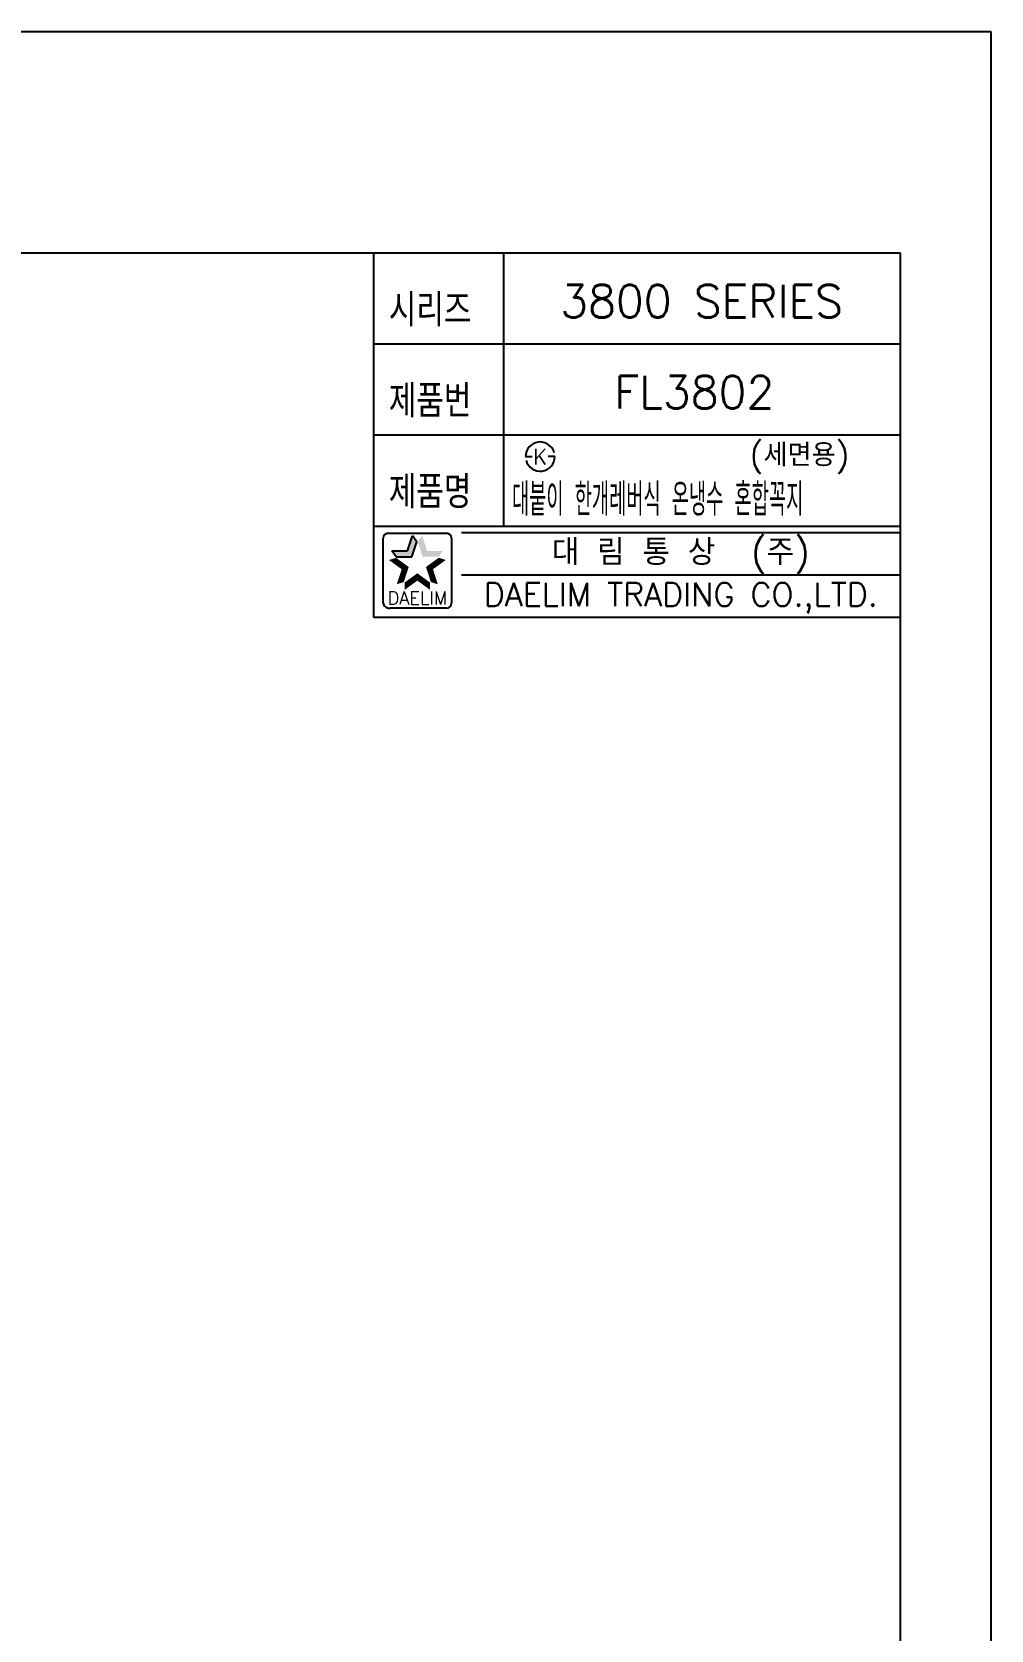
# Model space of a CAD drawing. Extents: x -3678 to -3084, y 3847 to 4267.
# Drawn here: x -3232 to -3084.5, y 4021.4 to 4267.2 of the extents above; entities that cross this region are included whole.
import ezdxf
from ezdxf.enums import TextEntityAlignment as Align

# ---------------------------------------------------------------- set-up
doc = ezdxf.new("R2010")
doc.units = 0
doc.header["$LTSCALE"] = 7
doc.header["$MEASUREMENT"] = 0
doc.layers.get('0').update_dxf_attribs({"color": 2, "linetype": 'CONTINUOUS'})
doc.layers.add('D', color=2, linetype='CONTINUOUS')
doc.styles.add('GHS', font='ROMANS', dxfattribs={"bigfont": 'GHS'})
doc.styles.add('ROMANS', font='romans')

msp = doc.modelspace()

# ---------------------------------------------------------------- linework, layer by layer
at = {"color": 4}
for p, q in [((-3647.46, 4233.24), (-3098.46, 4233.24)), ((-3098.46, 4233.24), (-3098.46, 3858.24))]:
    msp.add_line(p, q, dxfattribs=at)
at = {"color": 7}
for p, q in [((-3179.46, 4233.24), (-3179.46, 4177.24)), ((-3159.46, 4233.24), (-3159.46, 4191.24)), ((-3179.46, 4219.24), (-3098.46, 4219.24)), ((-3179.46, 4205.24), (-3098.46, 4205.24)), ((-3179.46, 4191.24), (-3098.46, 4191.24)), ((-3179.46, 4177.24), (-3098.46, 4177.24))]:
    msp.add_line(p, q, dxfattribs=at)
at = {"color": 2, "linetype": 'Continuous'}
for p, q in [((-3177.98, 4179.37), (-3177.98, 4189.37)), ((-3177.23, 4190.12), (-3168.23, 4190.12)), ((-3167.48, 4189.37), (-3167.48, 4179.37)), ((-3165.96, 4190.24), (-3098.46, 4190.24)), ((-3165.96, 4183.74), (-3098.46, 4183.74)), ((-3168.23, 4178.62), (-3176.98, 4178.62))]:
    msp.add_line(p, q, dxfattribs=at)
at = {"color": 2}
for p, q in [((-3174.22, 4187.42), (-3173.47, 4189.73)), ((-3173.56, 4186.5), (-3172.81, 4188.81)), ((-3172.81, 4188.81), (-3173.47, 4189.73)), ((-3176.65, 4187.42), (-3174.22, 4187.42)), ((-3175.98, 4186.5), (-3176.65, 4187.42)), ((-3175.98, 4186.5), (-3173.56, 4186.5))]:
    msp.add_line(p, q, dxfattribs=at)
msp.add_lwpolyline([(-3084.46, 4267.24), (-3678.46, 4267.24), (-3678.46, 3847.24), (-3084.46, 3847.24)], close=True)
at = {"color": 2, "linetype": 'Continuous'}
for centre, radius, start, end in [((-3177.23, 4189.37), 0.75, 90, 180), ((-3168.23, 4189.37), 0.75, 0, 90), ((-3177.11, 4179.5), 0.884, 188.1301, 278.1301), ((-3168.23, 4179.37), 0.75, 270, 0)]:
    msp.add_arc(centre, radius, start, end, dxfattribs=at)
at = {"color": 2}
for points in [[(-3174.22, 4187.42), (-3173.56, 4186.5), (-3173.47, 4189.73), (-3172.81, 4188.81)], [(-3171.99, 4189.73), (-3172.66, 4188.81), (-3171.24, 4187.42), (-3171.91, 4186.5)], [(-3175.14, 4184.59), (-3174.06, 4184.94), (-3177.1, 4186.01), (-3176.03, 4186.36)], [(-3176.65, 4187.42), (-3175.98, 4186.5), (-3174.22, 4187.42), (-3173.56, 4186.5)], [(-3171.24, 4187.42), (-3171.91, 4186.5), (-3168.82, 4187.42), (-3169.48, 4186.5)], [(-3168.36, 4186.01), (-3169.44, 4186.36), (-3170.32, 4184.59), (-3171.4, 4184.94)], [(-3175.89, 4182.28), (-3174.81, 4182.63), (-3175.14, 4184.59), (-3174.06, 4184.94)], [(-3172.73, 4182.84), (-3172.73, 4183.97), (-3174.69, 4181.41), (-3174.69, 4182.54)], [(-3170.77, 4181.41), (-3170.77, 4182.54), (-3172.73, 4182.84), (-3172.73, 4183.97)], [(-3170.32, 4184.59), (-3171.4, 4184.94), (-3169.58, 4182.28), (-3170.65, 4182.63)]]:
    msp.add_solid(points, dxfattribs=at)
at = {"layer": 'D'}
for p, q in [((-3156.08, 4201.92), (-3155.58, 4201.92)), ((-3155.58, 4201.92), (-3155.08, 4201.92)), ((-3152.08, 4201.92), (-3152.58, 4201.92)), ((-3151.58, 4201.92), (-3152.08, 4201.92))]:
    msp.add_line(p, q, dxfattribs=at)
for start, end in [(15, 180), (195, 0)]:
    msp.add_arc((-3153.83, 4201.92), 2.25, start, end, dxfattribs=at)

# ---------------------------------------------------------------- texts
at = {"color": 7, "style": 'GHS'}
for s, p in [('3800 SERIES', (-3129, 4225.82)), ('FL3802', (-3130.13, 4211.82))]:
    msp.add_text(s, height=5, dxfattribs=at).set_placement(p, align=Align.MIDDLE)
at = {"style": 'GHS'}
msp.add_text('(세면용)', height=3.5, dxfattribs=at).set_placement((-3121.58, 4200.42))
at = {"style": 'GHS', "width": 0.5}
msp.add_text('대붙이 한개레버식 온냉수 혼합꼭지', height=5, dxfattribs=at).set_placement((-3158.17, 4192.8))
at = {"color": 7, "linetype": 'Continuous'}
for s, height, style, p in [('대 림 통 상  (주)', 4, 'GHS', (-3132.2, 4186.93)), ('DAELIM TRADING CO.,LTD.', 3.6, 'ROMANS', (-3132.2, 4180.16))]:
    msp.add_text(s, height=height, dxfattribs=dict(at, style=style)).set_placement(p, align=Align.MIDDLE)
at = {"color": 2, "linetype": 'Continuous', "style": 'ROMANS'}
msp.add_text('DAELIM', height=2, dxfattribs=at).set_placement((-3172.73, 4179.17), align=Align.CENTER)
at = {"layer": 'D', "style": 'GHS', "width": 0.8}
for s, p in [('시리즈', (-3177.12, 4221.97)), ('제품번', (-3177.12, 4207.97)), ('제품명', (-3177.12, 4193.97))]:
    msp.add_text(s, height=5, dxfattribs=at).set_placement(p)
at = {"layer": 'D', "style": 'GHS'}
msp.add_text('K', height=2.39, dxfattribs=at).set_placement((-3153.83, 4201.92), align=Align.MIDDLE)

doc.saveas('drawing.dxf')
